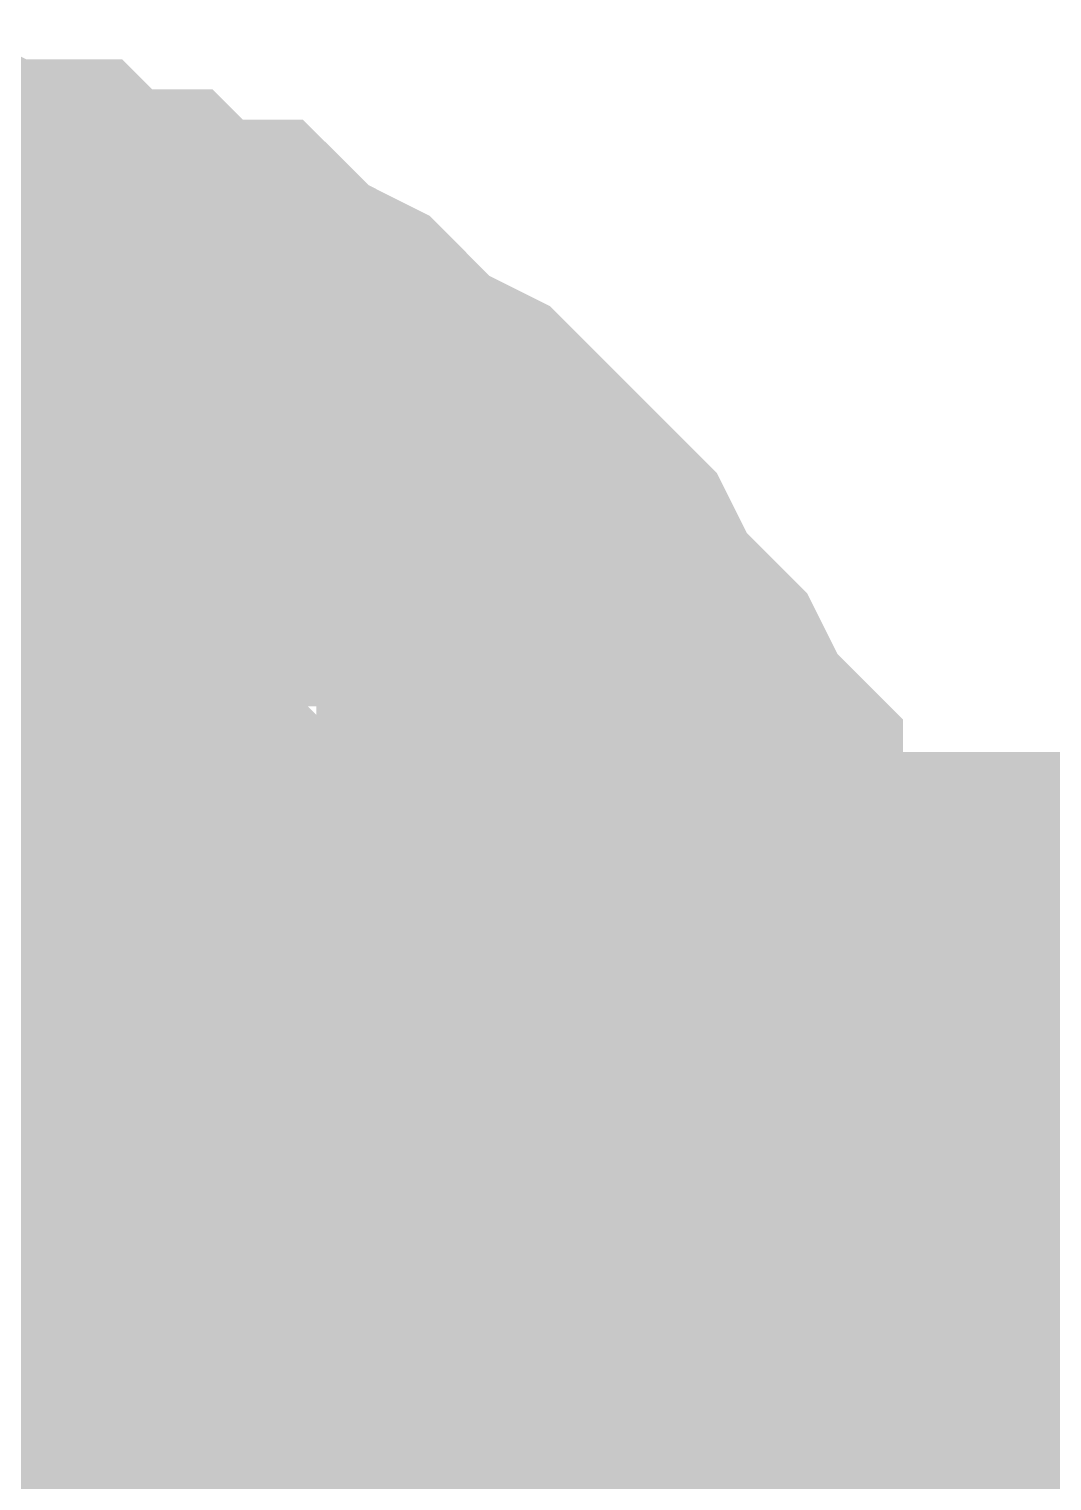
# Model space of a CAD drawing. Header units: inches. Extents: x 0 to 841, y 0 to 594.
# Drawn here: x 292.708 to 293.47, y 117.315 to 118.397 of the extents above; entities that cross this region are included whole.
import ezdxf

# ---------------------------------------------------------------- set-up
doc = ezdxf.new("R2010")
doc.units = ezdxf.units.IN
doc.layers.add('Sheet', color=255, linetype='Continuous')

msp = doc.modelspace()

# ---------------------------------------------------------------- linework, layer by layer
at = {"layer": 'Sheet'}
for points in [[(292.5579, 118.2475, 0.2997, 0.2997, 0), (292.6028, 118.2475, 0.2997, 0.2997, 0), (292.6252, 118.2475, 0.2997, 0.2997, 0), (292.6702, 118.225, 0.2997, 0.2997, 0), (292.7151, 118.225, 0.2997, 0.2997, 0), (292.7375, 118.2026, 0.2997, 0.2997, 0), (292.7824, 118.2026, 0.2997, 0.2997, 0), (292.8049, 118.1801, 0.2997, 0.2997, 0), (292.8498, 118.1801, 0.2997, 0.2997, 0), (292.8723, 118.1577, 0.2997, 0.2997, 0), (292.9172, 118.1352, 0.2997, 0.2997, 0), (292.9396, 118.1127, 0.2997, 0.2997, 0), (292.9621, 118.0903, 0.2997, 0.2997, 0), (293.007, 118.0678, 0.2997, 0.2997, 0), (293.0295, 118.0454, 0.2997, 0.2997, 0), (293.0519, 118.0229, 0.2997, 0.2997, 0), (293.0744, 118.0005, 0.2997, 0.2997, 0), (293.0969, 117.978, 0.2997, 0.2997, 0), (293.1193, 117.9331, 0.2997, 0.2997, 0), (293.1418, 117.9106, 0.2997, 0.2997, 0), (293.1642, 117.8882, 0.2997, 0.2997, 0), (293.1867, 117.8432, 0.2997, 0.2997, 0), (293.2091, 117.8208, 0.2997, 0.2997, 0), (293.2091, 117.7759, 0.2997, 0.2997, 0), (293.2316, 117.7534, 0.2997, 0.2997, 0), (293.2316, 117.7085, 0.2997, 0.2997, 0), (293.2541, 117.686, 0.2997, 0.2997, 0), (293.2541, 117.6411, 0.2997, 0.2997, 0), (293.2765, 117.5962, 0.2997, 0.2997, 0), (293.2765, 117.5737, 0.2997, 0.2997, 0), (293.2765, 117.5288, 0.2997, 0.2997, 0), (293.2765, 117.4839, 0.2997, 0.2997, 0)], [(292.5579, 118.2475, 0.2997, 0.2997, 0), (292.6028, 118.2475, 0.2997, 0.2997, 0), (292.6252, 118.2475, 0.2997, 0.2997, 0), (292.6702, 118.225, 0.2997, 0.2997, 0), (292.7151, 118.225, 0.2997, 0.2997, 0), (292.7375, 118.2026, 0.2997, 0.2997, 0), (292.7824, 118.2026, 0.2997, 0.2997, 0), (292.8049, 118.1801, 0.2997, 0.2997, 0), (292.8498, 118.1801, 0.2997, 0.2997, 0), (292.8723, 118.1577, 0.2997, 0.2997, 0), (292.9172, 118.1352, 0.2997, 0.2997, 0), (292.9396, 118.1127, 0.2997, 0.2997, 0), (292.9621, 118.0903, 0.2997, 0.2997, 0), (293.007, 118.0678, 0.2997, 0.2997, 0), (293.0295, 118.0454, 0.2997, 0.2997, 0), (293.0519, 118.0229, 0.2997, 0.2997, 0), (293.0744, 118.0005, 0.2997, 0.2997, 0), (293.0969, 117.978, 0.2997, 0.2997, 0), (293.1193, 117.9331, 0.2997, 0.2997, 0), (293.1418, 117.9106, 0.2997, 0.2997, 0), (293.1642, 117.8882, 0.2997, 0.2997, 0), (293.1867, 117.8432, 0.2997, 0.2997, 0), (293.2091, 117.8208, 0.2997, 0.2997, 0), (293.2091, 117.7759, 0.2997, 0.2997, 0), (293.2316, 117.7534, 0.2997, 0.2997, 0), (293.2316, 117.7085, 0.2997, 0.2997, 0), (293.2541, 117.686, 0.2997, 0.2997, 0), (293.2541, 117.6411, 0.2997, 0.2997, 0), (293.2765, 117.5962, 0.2997, 0.2997, 0), (293.2765, 117.5737, 0.2997, 0.2997, 0), (293.2765, 117.5288, 0.2997, 0.2997, 0), (293.2765, 117.4839, 0.2997, 0.2997, 0)], [(292.5579, 118.2475, 0.2997, 0.2997, 0), (292.6028, 118.2475, 0.2997, 0.2997, 0), (292.6252, 118.2475, 0.2997, 0.2997, 0), (292.6702, 118.225, 0.2997, 0.2997, 0), (292.7151, 118.225, 0.2997, 0.2997, 0), (292.7375, 118.2026, 0.2997, 0.2997, 0), (292.7824, 118.2026, 0.2997, 0.2997, 0), (292.8049, 118.1801, 0.2997, 0.2997, 0), (292.8498, 118.1801, 0.2997, 0.2997, 0), (292.8723, 118.1577, 0.2997, 0.2997, 0), (292.9172, 118.1352, 0.2997, 0.2997, 0), (292.9396, 118.1127, 0.2997, 0.2997, 0), (292.9621, 118.0903, 0.2997, 0.2997, 0), (293.007, 118.0678, 0.2997, 0.2997, 0), (293.0295, 118.0454, 0.2997, 0.2997, 0), (293.0519, 118.0229, 0.2997, 0.2997, 0), (293.0744, 118.0005, 0.2997, 0.2997, 0), (293.0969, 117.978, 0.2997, 0.2997, 0), (293.1193, 117.9331, 0.2997, 0.2997, 0), (293.1418, 117.9106, 0.2997, 0.2997, 0), (293.1642, 117.8882, 0.2997, 0.2997, 0), (293.1867, 117.8432, 0.2997, 0.2997, 0), (293.2091, 117.8208, 0.2997, 0.2997, 0), (293.2091, 117.7759, 0.2997, 0.2997, 0), (293.2316, 117.7534, 0.2997, 0.2997, 0), (293.2316, 117.7085, 0.2997, 0.2997, 0), (293.2541, 117.686, 0.2997, 0.2997, 0), (293.2541, 117.6411, 0.2997, 0.2997, 0), (293.2765, 117.5962, 0.2997, 0.2997, 0), (293.2765, 117.5737, 0.2997, 0.2997, 0), (293.2765, 117.5288, 0.2997, 0.2997, 0), (293.2765, 117.4839, 0.2997, 0.2997, 0)], [(292.5579, 118.2475, 0.2997, 0.2997, 0), (292.6028, 118.2475, 0.2997, 0.2997, 0), (292.6252, 118.2475, 0.2997, 0.2997, 0), (292.6702, 118.225, 0.2997, 0.2997, 0), (292.7151, 118.225, 0.2997, 0.2997, 0), (292.7375, 118.2026, 0.2997, 0.2997, 0), (292.7824, 118.2026, 0.2997, 0.2997, 0), (292.8049, 118.1801, 0.2997, 0.2997, 0), (292.8498, 118.1801, 0.2997, 0.2997, 0), (292.8723, 118.1577, 0.2997, 0.2997, 0), (292.9172, 118.1352, 0.2997, 0.2997, 0), (292.9396, 118.1127, 0.2997, 0.2997, 0), (292.9621, 118.0903, 0.2997, 0.2997, 0), (293.007, 118.0678, 0.2997, 0.2997, 0), (293.0295, 118.0454, 0.2997, 0.2997, 0), (293.0519, 118.0229, 0.2997, 0.2997, 0), (293.0744, 118.0005, 0.2997, 0.2997, 0), (293.0969, 117.978, 0.2997, 0.2997, 0), (293.1193, 117.9331, 0.2997, 0.2997, 0), (293.1418, 117.9106, 0.2997, 0.2997, 0), (293.1642, 117.8882, 0.2997, 0.2997, 0), (293.1867, 117.8432, 0.2997, 0.2997, 0), (293.2091, 117.8208, 0.2997, 0.2997, 0), (293.2091, 117.7759, 0.2997, 0.2997, 0), (293.2316, 117.7534, 0.2997, 0.2997, 0), (293.2316, 117.7085, 0.2997, 0.2997, 0), (293.2541, 117.686, 0.2997, 0.2997, 0), (293.2541, 117.6411, 0.2997, 0.2997, 0), (293.2765, 117.5962, 0.2997, 0.2997, 0), (293.2765, 117.5737, 0.2997, 0.2997, 0), (293.2765, 117.5288, 0.2997, 0.2997, 0), (293.2765, 117.4839, 0.2997, 0.2997, 0)], [(292.6252, 118.2475, 0.0991, 0.0991, 0), (292.6702, 118.225, 0.0991, 0.0991, 0), (292.7151, 118.225, 0.0991, 0.0991, 0), (292.7375, 118.2026, 0.0991, 0.0991, 0), (292.7824, 118.2026, 0.0991, 0.0991, 0), (292.8049, 118.1801, 0.0991, 0.0991, 0), (292.8498, 118.1801, 0.0991, 0.0991, 0), (292.8723, 118.1577, 0.0991, 0.0991, 0), (292.9172, 118.1352, 0.0991, 0.0991, 0), (292.9396, 118.1127, 0.0991, 0.0991, 0), (292.9621, 118.0903, 0.0991, 0.0991, 0), (293.007, 118.0678, 0.0991, 0.0991, 0), (293.0295, 118.0454, 0.0991, 0.0991, 0), (293.0519, 118.0229, 0.0991, 0.0991, 0), (293.0744, 118.0005, 0.0991, 0.0991, 0), (293.0969, 117.978, 0.0991, 0.0991, 0), (293.1193, 117.9331, 0.0991, 0.0991, 0), (293.1418, 117.9106, 0.0991, 0.0991, 0), (293.1642, 117.8882, 0.0991, 0.0991, 0), (293.1867, 117.8432, 0.0991, 0.0991, 0), (293.2091, 117.8208, 0.0991, 0.0991, 0), (293.2091, 117.7759, 0.0991, 0.0991, 0), (293.2316, 117.7534, 0.0991, 0.0991, 0), (293.2316, 117.7085, 0.0991, 0.0991, 0), (293.2541, 117.686, 0.0991, 0.0991, 0), (293.2541, 117.6411, 0.0991, 0.0991, 0), (293.2765, 117.5962, 0.0991, 0.0991, 0), (293.2765, 117.5737, 0.0991, 0.0991, 0), (293.2765, 117.5288, 0.0991, 0.0991, 0), (293.2765, 117.4839, 0.0991, 0.0991, 0)], [(292.6252, 118.2475, 0.0991, 0.0991, 0), (292.6702, 118.225, 0.0991, 0.0991, 0), (292.7151, 118.225, 0.0991, 0.0991, 0), (292.7375, 118.2026, 0.0991, 0.0991, 0), (292.7824, 118.2026, 0.0991, 0.0991, 0), (292.8049, 118.1801, 0.0991, 0.0991, 0), (292.8498, 118.1801, 0.0991, 0.0991, 0), (292.8723, 118.1577, 0.0991, 0.0991, 0), (292.9172, 118.1352, 0.0991, 0.0991, 0), (292.9396, 118.1127, 0.0991, 0.0991, 0), (292.9621, 118.0903, 0.0991, 0.0991, 0), (293.007, 118.0678, 0.0991, 0.0991, 0), (293.0295, 118.0454, 0.0991, 0.0991, 0), (293.0519, 118.0229, 0.0991, 0.0991, 0), (293.0744, 118.0005, 0.0991, 0.0991, 0), (293.0969, 117.978, 0.0991, 0.0991, 0), (293.1193, 117.9331, 0.0991, 0.0991, 0), (293.1418, 117.9106, 0.0991, 0.0991, 0), (293.1642, 117.8882, 0.0991, 0.0991, 0), (293.1867, 117.8432, 0.0991, 0.0991, 0), (293.2091, 117.8208, 0.0991, 0.0991, 0), (293.2091, 117.7759, 0.0991, 0.0991, 0), (293.2316, 117.7534, 0.0991, 0.0991, 0), (293.2316, 117.7085, 0.0991, 0.0991, 0), (293.2541, 117.686, 0.0991, 0.0991, 0), (293.2541, 117.6411, 0.0991, 0.0991, 0), (293.2765, 117.5962, 0.0991, 0.0991, 0), (293.2765, 117.5737, 0.0991, 0.0991, 0), (293.2765, 117.5288, 0.0991, 0.0991, 0), (293.2765, 117.4839, 0.0991, 0.0991, 0)], [(292.6252, 118.2475, 0.0991, 0.0991, 0), (292.6702, 118.225, 0.0991, 0.0991, 0), (292.7151, 118.225, 0.0991, 0.0991, 0), (292.7375, 118.2026, 0.0991, 0.0991, 0), (292.7824, 118.2026, 0.0991, 0.0991, 0), (292.8049, 118.1801, 0.0991, 0.0991, 0), (292.8498, 118.1801, 0.0991, 0.0991, 0), (292.8723, 118.1577, 0.0991, 0.0991, 0), (292.9172, 118.1352, 0.0991, 0.0991, 0), (292.9396, 118.1127, 0.0991, 0.0991, 0), (292.9621, 118.0903, 0.0991, 0.0991, 0), (293.007, 118.0678, 0.0991, 0.0991, 0), (293.0295, 118.0454, 0.0991, 0.0991, 0), (293.0519, 118.0229, 0.0991, 0.0991, 0), (293.0744, 118.0005, 0.0991, 0.0991, 0), (293.0969, 117.978, 0.0991, 0.0991, 0), (293.1193, 117.9331, 0.0991, 0.0991, 0), (293.1418, 117.9106, 0.0991, 0.0991, 0), (293.1642, 117.8882, 0.0991, 0.0991, 0), (293.1867, 117.8432, 0.0991, 0.0991, 0), (293.2091, 117.8208, 0.0991, 0.0991, 0), (293.2091, 117.7759, 0.0991, 0.0991, 0), (293.2316, 117.7534, 0.0991, 0.0991, 0), (293.2316, 117.7085, 0.0991, 0.0991, 0), (293.2541, 117.686, 0.0991, 0.0991, 0), (293.2541, 117.6411, 0.0991, 0.0991, 0), (293.2765, 117.5962, 0.0991, 0.0991, 0), (293.2765, 117.5737, 0.0991, 0.0991, 0), (293.2765, 117.5288, 0.0991, 0.0991, 0), (293.2765, 117.4839, 0.0991, 0.0991, 0)], [(292.6252, 118.2475, 0.0991, 0.0991, 0), (292.6702, 118.225, 0.0991, 0.0991, 0), (292.7151, 118.225, 0.0991, 0.0991, 0), (292.7375, 118.2026, 0.0991, 0.0991, 0), (292.7824, 118.2026, 0.0991, 0.0991, 0), (292.8049, 118.1801, 0.0991, 0.0991, 0), (292.8498, 118.1801, 0.0991, 0.0991, 0), (292.8723, 118.1577, 0.0991, 0.0991, 0), (292.9172, 118.1352, 0.0991, 0.0991, 0), (292.9396, 118.1127, 0.0991, 0.0991, 0), (292.9621, 118.0903, 0.0991, 0.0991, 0), (293.007, 118.0678, 0.0991, 0.0991, 0), (293.0295, 118.0454, 0.0991, 0.0991, 0), (293.0519, 118.0229, 0.0991, 0.0991, 0), (293.0744, 118.0005, 0.0991, 0.0991, 0), (293.0969, 117.978, 0.0991, 0.0991, 0), (293.1193, 117.9331, 0.0991, 0.0991, 0), (293.1418, 117.9106, 0.0991, 0.0991, 0), (293.1642, 117.8882, 0.0991, 0.0991, 0), (293.1867, 117.8432, 0.0991, 0.0991, 0), (293.2091, 117.8208, 0.0991, 0.0991, 0), (293.2091, 117.7759, 0.0991, 0.0991, 0), (293.2316, 117.7534, 0.0991, 0.0991, 0), (293.2316, 117.7085, 0.0991, 0.0991, 0), (293.2541, 117.686, 0.0991, 0.0991, 0), (293.2541, 117.6411, 0.0991, 0.0991, 0), (293.2765, 117.5962, 0.0991, 0.0991, 0), (293.2765, 117.5737, 0.0991, 0.0991, 0), (293.2765, 117.5288, 0.0991, 0.0991, 0), (293.2765, 117.4839, 0.0991, 0.0991, 0)], [(292.5579, 118.0005, 0.2997, 0.2997, 0), (292.6028, 118.0005, 0.2997, 0.2997, 0), (292.6252, 118.0005, 0.2997, 0.2997, 0), (292.6477, 117.978, 0.2997, 0.2997, 0), (292.6702, 117.978, 0.2997, 0.2997, 0), (292.6926, 117.978, 0.2997, 0.2997, 0), (292.7151, 117.9555, 0.2997, 0.2997, 0), (292.7375, 117.9555, 0.2997, 0.2997, 0), (292.76, 117.9331, 0.2997, 0.2997, 0), (292.7824, 117.9331, 0.2997, 0.2997, 0), (292.8049, 117.9106, 0.2997, 0.2997, 0), (292.8274, 117.9106, 0.2997, 0.2997, 0), (292.8498, 117.8882, 0.2997, 0.2997, 0), (292.8723, 117.8657, 0.2997, 0.2997, 0), (292.8723, 117.8432, 0.2997, 0.2997, 0), (292.8947, 117.8432, 0.2997, 0.2997, 0), (292.9172, 117.8208, 0.2997, 0.2997, 0), (292.9396, 117.7983, 0.2997, 0.2997, 0), (292.9396, 117.7759, 0.2997, 0.2997, 0), (292.9621, 117.7534, 0.2997, 0.2997, 0), (292.9621, 117.7309, 0.2997, 0.2997, 0), (292.9846, 117.7085, 0.2997, 0.2997, 0), (292.9846, 117.686, 0.2997, 0.2997, 0), (293.007, 117.6636, 0.2997, 0.2997, 0), (293.007, 117.6411, 0.2997, 0.2997, 0), (293.007, 117.6186, 0.2997, 0.2997, 0), (293.0295, 117.5962, 0.2997, 0.2997, 0), (293.0295, 117.5737, 0.2997, 0.2997, 0), (293.0295, 117.5288, 0.2997, 0.2997, 0), (293.0295, 117.5064, 0.2997, 0.2997, 0), (293.0295, 117.4839, 0.2997, 0.2997, 0)], [(292.5579, 118.0005, 0.2997, 0.2997, 0), (292.6028, 118.0005, 0.2997, 0.2997, 0), (292.6252, 118.0005, 0.2997, 0.2997, 0), (292.6477, 117.978, 0.2997, 0.2997, 0), (292.6702, 117.978, 0.2997, 0.2997, 0), (292.6926, 117.978, 0.2997, 0.2997, 0), (292.7151, 117.9555, 0.2997, 0.2997, 0), (292.7375, 117.9555, 0.2997, 0.2997, 0), (292.76, 117.9331, 0.2997, 0.2997, 0), (292.7824, 117.9331, 0.2997, 0.2997, 0), (292.8049, 117.9106, 0.2997, 0.2997, 0), (292.8274, 117.9106, 0.2997, 0.2997, 0), (292.8498, 117.8882, 0.2997, 0.2997, 0), (292.8723, 117.8657, 0.2997, 0.2997, 0), (292.8723, 117.8432, 0.2997, 0.2997, 0), (292.8947, 117.8432, 0.2997, 0.2997, 0), (292.9172, 117.8208, 0.2997, 0.2997, 0), (292.9396, 117.7983, 0.2997, 0.2997, 0), (292.9396, 117.7759, 0.2997, 0.2997, 0), (292.9621, 117.7534, 0.2997, 0.2997, 0), (292.9621, 117.7309, 0.2997, 0.2997, 0), (292.9846, 117.7085, 0.2997, 0.2997, 0), (292.9846, 117.686, 0.2997, 0.2997, 0), (293.007, 117.6636, 0.2997, 0.2997, 0), (293.007, 117.6411, 0.2997, 0.2997, 0), (293.007, 117.6186, 0.2997, 0.2997, 0), (293.0295, 117.5962, 0.2997, 0.2997, 0), (293.0295, 117.5737, 0.2997, 0.2997, 0), (293.0295, 117.5288, 0.2997, 0.2997, 0), (293.0295, 117.5064, 0.2997, 0.2997, 0), (293.0295, 117.4839, 0.2997, 0.2997, 0)], [(292.5579, 118.0005, 0.2997, 0.2997, 0), (292.6028, 118.0005, 0.2997, 0.2997, 0), (292.6252, 118.0005, 0.2997, 0.2997, 0), (292.6477, 117.978, 0.2997, 0.2997, 0), (292.6702, 117.978, 0.2997, 0.2997, 0), (292.6926, 117.978, 0.2997, 0.2997, 0), (292.7151, 117.9555, 0.2997, 0.2997, 0), (292.7375, 117.9555, 0.2997, 0.2997, 0), (292.76, 117.9331, 0.2997, 0.2997, 0), (292.7824, 117.9331, 0.2997, 0.2997, 0), (292.8049, 117.9106, 0.2997, 0.2997, 0), (292.8274, 117.9106, 0.2997, 0.2997, 0), (292.8498, 117.8882, 0.2997, 0.2997, 0), (292.8723, 117.8657, 0.2997, 0.2997, 0), (292.8723, 117.8432, 0.2997, 0.2997, 0), (292.8947, 117.8432, 0.2997, 0.2997, 0), (292.9172, 117.8208, 0.2997, 0.2997, 0), (292.9396, 117.7983, 0.2997, 0.2997, 0), (292.9396, 117.7759, 0.2997, 0.2997, 0), (292.9621, 117.7534, 0.2997, 0.2997, 0), (292.9621, 117.7309, 0.2997, 0.2997, 0), (292.9846, 117.7085, 0.2997, 0.2997, 0), (292.9846, 117.686, 0.2997, 0.2997, 0), (293.007, 117.6636, 0.2997, 0.2997, 0), (293.007, 117.6411, 0.2997, 0.2997, 0), (293.007, 117.6186, 0.2997, 0.2997, 0), (293.0295, 117.5962, 0.2997, 0.2997, 0), (293.0295, 117.5737, 0.2997, 0.2997, 0), (293.0295, 117.5288, 0.2997, 0.2997, 0), (293.0295, 117.5064, 0.2997, 0.2997, 0), (293.0295, 117.4839, 0.2997, 0.2997, 0)], [(292.6477, 117.978, 0.0991, 0.0991, 0), (292.6702, 117.978, 0.0991, 0.0991, 0), (292.6926, 117.978, 0.0991, 0.0991, 0), (292.7151, 117.9555, 0.0991, 0.0991, 0), (292.7375, 117.9555, 0.0991, 0.0991, 0), (292.76, 117.9331, 0.0991, 0.0991, 0), (292.7824, 117.9331, 0.0991, 0.0991, 0), (292.8049, 117.9106, 0.0991, 0.0991, 0), (292.8274, 117.9106, 0.0991, 0.0991, 0), (292.8498, 117.8882, 0.0991, 0.0991, 0), (292.8723, 117.8657, 0.0991, 0.0991, 0), (292.8723, 117.8432, 0.0991, 0.0991, 0), (292.8947, 117.8432, 0.0991, 0.0991, 0), (292.9172, 117.8208, 0.0991, 0.0991, 0), (292.9396, 117.7983, 0.0991, 0.0991, 0), (292.9396, 117.7759, 0.0991, 0.0991, 0), (292.9621, 117.7534, 0.0991, 0.0991, 0), (292.9621, 117.7309, 0.0991, 0.0991, 0), (292.9846, 117.7085, 0.0991, 0.0991, 0), (292.9846, 117.686, 0.0991, 0.0991, 0), (293.007, 117.6636, 0.0991, 0.0991, 0), (293.007, 117.6411, 0.0991, 0.0991, 0), (293.007, 117.6186, 0.0991, 0.0991, 0), (293.0295, 117.5962, 0.0991, 0.0991, 0), (293.0295, 117.5737, 0.0991, 0.0991, 0), (293.0295, 117.5288, 0.0991, 0.0991, 0), (293.0295, 117.5064, 0.0991, 0.0991, 0), (293.0295, 117.4839, 0.0991, 0.0991, 0)], [(292.6477, 117.978, 0.0991, 0.0991, 0), (292.6702, 117.978, 0.0991, 0.0991, 0), (292.6926, 117.978, 0.0991, 0.0991, 0), (292.7151, 117.9555, 0.0991, 0.0991, 0), (292.7375, 117.9555, 0.0991, 0.0991, 0), (292.76, 117.9331, 0.0991, 0.0991, 0), (292.7824, 117.9331, 0.0991, 0.0991, 0), (292.8049, 117.9106, 0.0991, 0.0991, 0), (292.8274, 117.9106, 0.0991, 0.0991, 0), (292.8498, 117.8882, 0.0991, 0.0991, 0), (292.8723, 117.8657, 0.0991, 0.0991, 0), (292.8723, 117.8432, 0.0991, 0.0991, 0), (292.8947, 117.8432, 0.0991, 0.0991, 0), (292.9172, 117.8208, 0.0991, 0.0991, 0), (292.9396, 117.7983, 0.0991, 0.0991, 0), (292.9396, 117.7759, 0.0991, 0.0991, 0), (292.9621, 117.7534, 0.0991, 0.0991, 0), (292.9621, 117.7309, 0.0991, 0.0991, 0), (292.9846, 117.7085, 0.0991, 0.0991, 0), (292.9846, 117.686, 0.0991, 0.0991, 0), (293.007, 117.6636, 0.0991, 0.0991, 0), (293.007, 117.6411, 0.0991, 0.0991, 0), (293.007, 117.6186, 0.0991, 0.0991, 0), (293.0295, 117.5962, 0.0991, 0.0991, 0), (293.0295, 117.5737, 0.0991, 0.0991, 0), (293.0295, 117.5288, 0.0991, 0.0991, 0), (293.0295, 117.5064, 0.0991, 0.0991, 0), (293.0295, 117.4839, 0.0991, 0.0991, 0)], [(292.6477, 117.978, 0.0991, 0.0991, 0), (292.6702, 117.978, 0.0991, 0.0991, 0), (292.6926, 117.978, 0.0991, 0.0991, 0), (292.7151, 117.9555, 0.0991, 0.0991, 0), (292.7375, 117.9555, 0.0991, 0.0991, 0), (292.76, 117.9331, 0.0991, 0.0991, 0), (292.7824, 117.9331, 0.0991, 0.0991, 0), (292.8049, 117.9106, 0.0991, 0.0991, 0), (292.8274, 117.9106, 0.0991, 0.0991, 0), (292.8498, 117.8882, 0.0991, 0.0991, 0), (292.8723, 117.8657, 0.0991, 0.0991, 0), (292.8723, 117.8432, 0.0991, 0.0991, 0), (292.8947, 117.8432, 0.0991, 0.0991, 0), (292.9172, 117.8208, 0.0991, 0.0991, 0), (292.9396, 117.7983, 0.0991, 0.0991, 0), (292.9396, 117.7759, 0.0991, 0.0991, 0), (292.9621, 117.7534, 0.0991, 0.0991, 0), (292.9621, 117.7309, 0.0991, 0.0991, 0), (292.9846, 117.7085, 0.0991, 0.0991, 0), (292.9846, 117.686, 0.0991, 0.0991, 0), (293.007, 117.6636, 0.0991, 0.0991, 0), (293.007, 117.6411, 0.0991, 0.0991, 0), (293.007, 117.6186, 0.0991, 0.0991, 0), (293.0295, 117.5962, 0.0991, 0.0991, 0), (293.0295, 117.5737, 0.0991, 0.0991, 0), (293.0295, 117.5288, 0.0991, 0.0991, 0), (293.0295, 117.5064, 0.0991, 0.0991, 0), (293.0295, 117.4839, 0.0991, 0.0991, 0)], [(287.5273, 117.4839, 0.7493, 0.7493, 0), (292.513, 117.4839, 0.7493, 0.7493, 0)], [(292.513, 117.4839, 0.7493, 0.7493, 0), (292.513, 114.9909, 0.7493, 0.7493, 0)], [(307.5148, 117.4839, 0.7493, 0.7493, 0), (292.513, 117.4839, 0.7493, 0.7493, 0)], [(293.0295, 117.4839, 0.2997, 0.2997, 0), (293.0295, 117.4614, 0.2997, 0.2997, 0), (293.0295, 117.439, 0.2997, 0.2997, 0), (293.0295, 117.4165, 0.2997, 0.2997, 0), (293.0295, 117.3941, 0.2997, 0.2997, 0), (293.007, 117.3716, 0.2997, 0.2997, 0), (293.007, 117.3491, 0.2997, 0.2997, 0), (293.007, 117.3042, 0.2997, 0.2997, 0), (292.9846, 117.2818, 0.2997, 0.2997, 0), (292.9846, 117.2818, 0.2997, 0.2997, 0), (292.9621, 117.2593, 0.2997, 0.2997, 0), (292.9621, 117.2368, 0.2997, 0.2997, 0), (292.9396, 117.2144, 0.2997, 0.2997, 0), (292.9396, 117.1919, 0.2997, 0.2997, 0), (292.9172, 117.1695, 0.2997, 0.2997, 0), (292.8947, 117.147, 0.2997, 0.2997, 0)], [(293.0295, 117.4839, 0.2997, 0.2997, 0), (293.0295, 117.4614, 0.2997, 0.2997, 0), (293.0295, 117.439, 0.2997, 0.2997, 0), (293.0295, 117.4165, 0.2997, 0.2997, 0), (293.0295, 117.3941, 0.2997, 0.2997, 0), (293.007, 117.3716, 0.2997, 0.2997, 0), (293.007, 117.3491, 0.2997, 0.2997, 0), (293.007, 117.3042, 0.2997, 0.2997, 0), (292.9846, 117.2818, 0.2997, 0.2997, 0), (292.9846, 117.2818, 0.2997, 0.2997, 0), (292.9621, 117.2593, 0.2997, 0.2997, 0), (292.9621, 117.2368, 0.2997, 0.2997, 0), (292.9396, 117.2144, 0.2997, 0.2997, 0), (292.9396, 117.1919, 0.2997, 0.2997, 0), (292.9172, 117.1695, 0.2997, 0.2997, 0), (292.8947, 117.147, 0.2997, 0.2997, 0)], [(293.0295, 117.4839, 0.2997, 0.2997, 0), (293.0295, 117.4614, 0.2997, 0.2997, 0), (293.0295, 117.439, 0.2997, 0.2997, 0), (293.0295, 117.4165, 0.2997, 0.2997, 0), (293.0295, 117.3941, 0.2997, 0.2997, 0), (293.007, 117.3716, 0.2997, 0.2997, 0), (293.007, 117.3491, 0.2997, 0.2997, 0), (293.007, 117.3042, 0.2997, 0.2997, 0), (292.9846, 117.2818, 0.2997, 0.2997, 0), (292.9846, 117.2818, 0.2997, 0.2997, 0), (292.9621, 117.2593, 0.2997, 0.2997, 0), (292.9621, 117.2368, 0.2997, 0.2997, 0), (292.9396, 117.2144, 0.2997, 0.2997, 0), (292.9396, 117.1919, 0.2997, 0.2997, 0), (292.9172, 117.1695, 0.2997, 0.2997, 0), (292.8947, 117.147, 0.2997, 0.2997, 0)], [(293.0295, 117.4839, 0.2997, 0.2997, 0), (293.0295, 117.4839, 0.2997, 0.2997, 0), (293.0295, 117.4839, 0.2997, 0.2997, 0), (293.0295, 117.4839, 0.2997, 0.2997, 0), (293.0295, 117.4839, 0.2997, 0.2997, 0), (293.0295, 117.4839, 0.2997, 0.2997, 0), (293.0295, 117.4839, 0.2997, 0.2997, 0), (293.0295, 117.4839, 0.2997, 0.2997, 0), (293.0295, 117.4839, 0.2997, 0.2997, 0), (293.0295, 117.4839, 0.2997, 0.2997, 0), (293.0295, 117.4839, 0.2997, 0.2997, 0), (293.0295, 117.4839, 0.2997, 0.2997, 0), (293.0295, 117.4839, 0.2997, 0.2997, 0), (293.0295, 117.4839, 0.2997, 0.2997, 0), (293.0295, 117.4839, 0.2997, 0.2997, 0), (293.0295, 117.4839, 0.2997, 0.2997, 0), (293.0295, 117.4839, 0.2997, 0.2997, 0), (293.0295, 117.4839, 0.2997, 0.2997, 0), (293.0295, 117.4839, 0.2997, 0.2997, 0), (293.0295, 117.4839, 0.2997, 0.2997, 0), (293.0295, 117.4839, 0.2997, 0.2997, 0), (293.0295, 117.4839, 0.2997, 0.2997, 0), (293.0295, 117.4839, 0.2997, 0.2997, 0), (293.0295, 117.4839, 0.2997, 0.2997, 0), (293.0295, 117.4839, 0.2997, 0.2997, 0), (293.0295, 117.4839, 0.2997, 0.2997, 0), (293.0295, 117.4839, 0.2997, 0.2997, 0), (293.0295, 117.4839, 0.2997, 0.2997, 0), (293.0295, 117.4839, 0.2997, 0.2997, 0), (293.0295, 117.4839, 0.2997, 0.2997, 0), (293.0295, 117.4839, 0.2997, 0.2997, 0), (293.0295, 117.4839, 0.2997, 0.2997, 0), (293.0295, 117.4839, 0.2997, 0.2997, 0)], [(293.0295, 117.4839, 0.2997, 0.2997, 0), (293.0295, 117.4839, 0.2997, 0.2997, 0)], [(293.0295, 117.4839, 0.2997, 0.2997, 0), (293.0295, 117.4839, 0.2997, 0.2997, 0), (293.0295, 117.4839, 0.2997, 0.2997, 0), (293.0295, 117.4839, 0.2997, 0.2997, 0), (293.0295, 117.4839, 0.2997, 0.2997, 0), (293.0295, 117.4839, 0.2997, 0.2997, 0), (293.0295, 117.4839, 0.2997, 0.2997, 0), (293.0295, 117.4839, 0.2997, 0.2997, 0), (293.0295, 117.4839, 0.2997, 0.2997, 0), (293.0295, 117.4839, 0.2997, 0.2997, 0), (293.0295, 117.4839, 0.2997, 0.2997, 0), (293.0295, 117.4839, 0.2997, 0.2997, 0), (293.0295, 117.4839, 0.2997, 0.2997, 0), (293.0295, 117.4839, 0.2997, 0.2997, 0), (293.0295, 117.4839, 0.2997, 0.2997, 0), (293.0295, 117.4839, 0.2997, 0.2997, 0), (293.0295, 117.4839, 0.2997, 0.2997, 0), (293.0295, 117.4839, 0.2997, 0.2997, 0), (293.0295, 117.4839, 0.2997, 0.2997, 0), (293.0295, 117.4839, 0.2997, 0.2997, 0), (293.0295, 117.4839, 0.2997, 0.2997, 0), (293.0295, 117.4839, 0.2997, 0.2997, 0), (293.0295, 117.4839, 0.2997, 0.2997, 0), (293.0295, 117.4839, 0.2997, 0.2997, 0), (293.0295, 117.4839, 0.2997, 0.2997, 0), (293.0295, 117.4839, 0.2997, 0.2997, 0), (293.0295, 117.4839, 0.2997, 0.2997, 0), (293.0295, 117.4839, 0.2997, 0.2997, 0), (293.0295, 117.4839, 0.2997, 0.2997, 0), (293.0295, 117.4839, 0.2997, 0.2997, 0), (293.0295, 117.4839, 0.2997, 0.2997, 0), (293.0295, 117.4839, 0.2997, 0.2997, 0), (293.0295, 117.4839, 0.2997, 0.2997, 0)], [(293.0295, 117.4839, 0.2997, 0.2997, 0), (293.0295, 117.4839, 0.2997, 0.2997, 0)], [(293.0295, 117.4839, 0.2997, 0.2997, 0), (293.0295, 117.4839, 0.2997, 0.2997, 0), (293.0295, 117.4839, 0.2997, 0.2997, 0), (293.0295, 117.4839, 0.2997, 0.2997, 0), (293.0295, 117.4839, 0.2997, 0.2997, 0), (293.0295, 117.4839, 0.2997, 0.2997, 0), (293.0295, 117.4839, 0.2997, 0.2997, 0), (293.0295, 117.4839, 0.2997, 0.2997, 0), (293.0295, 117.4839, 0.2997, 0.2997, 0), (293.0295, 117.4839, 0.2997, 0.2997, 0), (293.0295, 117.4839, 0.2997, 0.2997, 0), (293.0295, 117.4839, 0.2997, 0.2997, 0), (293.0295, 117.4839, 0.2997, 0.2997, 0), (293.0295, 117.4839, 0.2997, 0.2997, 0), (293.0295, 117.4839, 0.2997, 0.2997, 0), (293.0295, 117.4839, 0.2997, 0.2997, 0), (293.0295, 117.4839, 0.2997, 0.2997, 0), (293.0295, 117.4839, 0.2997, 0.2997, 0), (293.0295, 117.4839, 0.2997, 0.2997, 0), (293.0295, 117.4839, 0.2997, 0.2997, 0), (293.0295, 117.4839, 0.2997, 0.2997, 0), (293.0295, 117.4839, 0.2997, 0.2997, 0), (293.0295, 117.4839, 0.2997, 0.2997, 0), (293.0295, 117.4839, 0.2997, 0.2997, 0), (293.0295, 117.4839, 0.2997, 0.2997, 0), (293.0295, 117.4839, 0.2997, 0.2997, 0), (293.0295, 117.4839, 0.2997, 0.2997, 0), (293.0295, 117.4839, 0.2997, 0.2997, 0), (293.0295, 117.4839, 0.2997, 0.2997, 0), (293.0295, 117.4839, 0.2997, 0.2997, 0), (293.0295, 117.4839, 0.2997, 0.2997, 0), (293.0295, 117.4839, 0.2997, 0.2997, 0), (293.0295, 117.4839, 0.2997, 0.2997, 0)], [(293.0295, 117.4839, 0.2997, 0.2997, 0), (293.0295, 117.4839, 0.2997, 0.2997, 0)], [(293.2765, 117.4839, 0.2997, 0.2997, 0), (293.2765, 117.439, 0.2997, 0.2997, 0), (293.2765, 117.4165, 0.2997, 0.2997, 0), (293.2765, 117.3716, 0.2997, 0.2997, 0), (293.2541, 117.3267, 0.2997, 0.2997, 0), (293.2541, 117.3042, 0.2997, 0.2997, 0), (293.2316, 117.2593, 0.2997, 0.2997, 0), (293.2316, 117.2368, 0.2997, 0.2997, 0), (293.2091, 117.1919, 0.2997, 0.2997, 0), (293.2091, 117.1695, 0.2997, 0.2997, 0), (293.1867, 117.1245, 0.2997, 0.2997, 0)], [(293.2765, 117.4839, 0.2997, 0.2997, 0), (293.2765, 117.439, 0.2997, 0.2997, 0), (293.2765, 117.4165, 0.2997, 0.2997, 0), (293.2765, 117.3716, 0.2997, 0.2997, 0), (293.2541, 117.3267, 0.2997, 0.2997, 0), (293.2541, 117.3042, 0.2997, 0.2997, 0), (293.2316, 117.2593, 0.2997, 0.2997, 0), (293.2316, 117.2368, 0.2997, 0.2997, 0), (293.2091, 117.1919, 0.2997, 0.2997, 0), (293.2091, 117.1695, 0.2997, 0.2997, 0), (293.1867, 117.1245, 0.2997, 0.2997, 0)], [(293.2765, 117.4839, 0.2997, 0.2997, 0), (293.2765, 117.439, 0.2997, 0.2997, 0), (293.2765, 117.4165, 0.2997, 0.2997, 0), (293.2765, 117.3716, 0.2997, 0.2997, 0), (293.2541, 117.3267, 0.2997, 0.2997, 0), (293.2541, 117.3042, 0.2997, 0.2997, 0), (293.2316, 117.2593, 0.2997, 0.2997, 0), (293.2316, 117.2368, 0.2997, 0.2997, 0), (293.2091, 117.1919, 0.2997, 0.2997, 0), (293.2091, 117.1695, 0.2997, 0.2997, 0), (293.1867, 117.1245, 0.2997, 0.2997, 0)], [(293.2765, 117.4839, 0.2997, 0.2997, 0), (293.2765, 117.439, 0.2997, 0.2997, 0), (293.2765, 117.4165, 0.2997, 0.2997, 0), (293.2765, 117.3716, 0.2997, 0.2997, 0), (293.2541, 117.3267, 0.2997, 0.2997, 0), (293.2541, 117.3042, 0.2997, 0.2997, 0), (293.2316, 117.2593, 0.2997, 0.2997, 0), (293.2316, 117.2368, 0.2997, 0.2997, 0), (293.2091, 117.1919, 0.2997, 0.2997, 0), (293.2091, 117.1695, 0.2997, 0.2997, 0), (293.1867, 117.1245, 0.2997, 0.2997, 0)], [(293.2765, 117.4839, 0.2997, 0.2997, 0), (293.2765, 117.4839, 0.2997, 0.2997, 0), (293.2765, 117.4839, 0.2997, 0.2997, 0), (293.2765, 117.4839, 0.2997, 0.2997, 0), (293.2765, 117.4839, 0.2997, 0.2997, 0), (293.2765, 117.4839, 0.2997, 0.2997, 0), (293.2765, 117.4839, 0.2997, 0.2997, 0), (293.2765, 117.4839, 0.2997, 0.2997, 0), (293.2765, 117.4839, 0.2997, 0.2997, 0), (293.2765, 117.4839, 0.2997, 0.2997, 0), (293.2765, 117.4839, 0.2997, 0.2997, 0), (293.2765, 117.4839, 0.2997, 0.2997, 0), (293.2765, 117.4839, 0.2997, 0.2997, 0), (293.2765, 117.4839, 0.2997, 0.2997, 0), (293.2765, 117.4839, 0.2997, 0.2997, 0), (293.2765, 117.4839, 0.2997, 0.2997, 0), (293.2765, 117.4839, 0.2997, 0.2997, 0), (293.2765, 117.4839, 0.2997, 0.2997, 0), (293.2765, 117.4839, 0.2997, 0.2997, 0), (293.2765, 117.4839, 0.2997, 0.2997, 0), (293.2765, 117.4839, 0.2997, 0.2997, 0), (293.2765, 117.4839, 0.2997, 0.2997, 0), (293.2765, 117.4839, 0.2997, 0.2997, 0), (293.2765, 117.4839, 0.2997, 0.2997, 0), (293.2765, 117.4839, 0.2997, 0.2997, 0), (293.2765, 117.4839, 0.2997, 0.2997, 0), (293.2765, 117.4839, 0.2997, 0.2997, 0), (293.2765, 117.4839, 0.2997, 0.2997, 0), (293.2765, 117.4839, 0.2997, 0.2997, 0), (293.2765, 117.4839, 0.2997, 0.2997, 0), (293.2765, 117.4839, 0.2997, 0.2997, 0), (293.2765, 117.4839, 0.2997, 0.2997, 0), (293.2765, 117.4839, 0.2997, 0.2997, 0)], [(293.2765, 117.4839, 0.2997, 0.2997, 0), (293.2765, 117.4839, 0.2997, 0.2997, 0)], [(293.2765, 117.4839, 0.2997, 0.2997, 0), (293.2765, 117.4839, 0.2997, 0.2997, 0), (293.2765, 117.4839, 0.2997, 0.2997, 0), (293.2765, 117.4839, 0.2997, 0.2997, 0), (293.2765, 117.4839, 0.2997, 0.2997, 0), (293.2765, 117.4839, 0.2997, 0.2997, 0), (293.2765, 117.4839, 0.2997, 0.2997, 0), (293.2765, 117.4839, 0.2997, 0.2997, 0), (293.2765, 117.4839, 0.2997, 0.2997, 0), (293.2765, 117.4839, 0.2997, 0.2997, 0), (293.2765, 117.4839, 0.2997, 0.2997, 0), (293.2765, 117.4839, 0.2997, 0.2997, 0), (293.2765, 117.4839, 0.2997, 0.2997, 0), (293.2765, 117.4839, 0.2997, 0.2997, 0), (293.2765, 117.4839, 0.2997, 0.2997, 0), (293.2765, 117.4839, 0.2997, 0.2997, 0), (293.2765, 117.4839, 0.2997, 0.2997, 0), (293.2765, 117.4839, 0.2997, 0.2997, 0), (293.2765, 117.4839, 0.2997, 0.2997, 0), (293.2765, 117.4839, 0.2997, 0.2997, 0), (293.2765, 117.4839, 0.2997, 0.2997, 0), (293.2765, 117.4839, 0.2997, 0.2997, 0), (293.2765, 117.4839, 0.2997, 0.2997, 0), (293.2765, 117.4839, 0.2997, 0.2997, 0), (293.2765, 117.4839, 0.2997, 0.2997, 0), (293.2765, 117.4839, 0.2997, 0.2997, 0), (293.2765, 117.4839, 0.2997, 0.2997, 0), (293.2765, 117.4839, 0.2997, 0.2997, 0), (293.2765, 117.4839, 0.2997, 0.2997, 0), (293.2765, 117.4839, 0.2997, 0.2997, 0), (293.2765, 117.4839, 0.2997, 0.2997, 0), (293.2765, 117.4839, 0.2997, 0.2997, 0), (293.2765, 117.4839, 0.2997, 0.2997, 0)], [(293.2765, 117.4839, 0.2997, 0.2997, 0), (293.2765, 117.4839, 0.2997, 0.2997, 0)], [(293.2765, 117.4839, 0.2997, 0.2997, 0), (293.2765, 117.4839, 0.2997, 0.2997, 0), (293.2765, 117.4839, 0.2997, 0.2997, 0), (293.2765, 117.4839, 0.2997, 0.2997, 0), (293.2765, 117.4839, 0.2997, 0.2997, 0), (293.2765, 117.4839, 0.2997, 0.2997, 0), (293.2765, 117.4839, 0.2997, 0.2997, 0), (293.2765, 117.4839, 0.2997, 0.2997, 0), (293.2765, 117.4839, 0.2997, 0.2997, 0), (293.2765, 117.4839, 0.2997, 0.2997, 0), (293.2765, 117.4839, 0.2997, 0.2997, 0), (293.2765, 117.4839, 0.2997, 0.2997, 0), (293.2765, 117.4839, 0.2997, 0.2997, 0), (293.2765, 117.4839, 0.2997, 0.2997, 0), (293.2765, 117.4839, 0.2997, 0.2997, 0), (293.2765, 117.4839, 0.2997, 0.2997, 0), (293.2765, 117.4839, 0.2997, 0.2997, 0), (293.2765, 117.4839, 0.2997, 0.2997, 0), (293.2765, 117.4839, 0.2997, 0.2997, 0), (293.2765, 117.4839, 0.2997, 0.2997, 0), (293.2765, 117.4839, 0.2997, 0.2997, 0), (293.2765, 117.4839, 0.2997, 0.2997, 0), (293.2765, 117.4839, 0.2997, 0.2997, 0), (293.2765, 117.4839, 0.2997, 0.2997, 0), (293.2765, 117.4839, 0.2997, 0.2997, 0), (293.2765, 117.4839, 0.2997, 0.2997, 0), (293.2765, 117.4839, 0.2997, 0.2997, 0), (293.2765, 117.4839, 0.2997, 0.2997, 0), (293.2765, 117.4839, 0.2997, 0.2997, 0), (293.2765, 117.4839, 0.2997, 0.2997, 0), (293.2765, 117.4839, 0.2997, 0.2997, 0), (293.2765, 117.4839, 0.2997, 0.2997, 0), (293.2765, 117.4839, 0.2997, 0.2997, 0)], [(293.2765, 117.4839, 0.2997, 0.2997, 0), (293.2765, 117.4839, 0.2997, 0.2997, 0)], [(293.2765, 117.4839, 0.2997, 0.2997, 0), (293.2765, 117.4839, 0.2997, 0.2997, 0), (293.2765, 117.4839, 0.2997, 0.2997, 0), (293.2765, 117.4839, 0.2997, 0.2997, 0), (293.2765, 117.4839, 0.2997, 0.2997, 0), (293.2765, 117.4839, 0.2997, 0.2997, 0), (293.2765, 117.4839, 0.2997, 0.2997, 0), (293.2765, 117.4839, 0.2997, 0.2997, 0), (293.2765, 117.4839, 0.2997, 0.2997, 0), (293.2765, 117.4839, 0.2997, 0.2997, 0), (293.2765, 117.4839, 0.2997, 0.2997, 0), (293.2765, 117.4839, 0.2997, 0.2997, 0), (293.2765, 117.4839, 0.2997, 0.2997, 0), (293.2765, 117.4839, 0.2997, 0.2997, 0), (293.2765, 117.4839, 0.2997, 0.2997, 0), (293.2765, 117.4839, 0.2997, 0.2997, 0), (293.2765, 117.4839, 0.2997, 0.2997, 0), (293.2765, 117.4839, 0.2997, 0.2997, 0), (293.2765, 117.4839, 0.2997, 0.2997, 0), (293.2765, 117.4839, 0.2997, 0.2997, 0), (293.2765, 117.4839, 0.2997, 0.2997, 0), (293.2765, 117.4839, 0.2997, 0.2997, 0), (293.2765, 117.4839, 0.2997, 0.2997, 0), (293.2765, 117.4839, 0.2997, 0.2997, 0), (293.2765, 117.4839, 0.2997, 0.2997, 0), (293.2765, 117.4839, 0.2997, 0.2997, 0), (293.2765, 117.4839, 0.2997, 0.2997, 0), (293.2765, 117.4839, 0.2997, 0.2997, 0), (293.2765, 117.4839, 0.2997, 0.2997, 0), (293.2765, 117.4839, 0.2997, 0.2997, 0), (293.2765, 117.4839, 0.2997, 0.2997, 0), (293.2765, 117.4839, 0.2997, 0.2997, 0), (293.2765, 117.4839, 0.2997, 0.2997, 0)], [(293.2765, 117.4839, 0.2997, 0.2997, 0), (293.2765, 117.4839, 0.2997, 0.2997, 0)], [(293.0295, 117.4839, 0.0991, 0.0991, 0), (293.0295, 117.4614, 0.0991, 0.0991, 0), (293.0295, 117.439, 0.0991, 0.0991, 0), (293.0295, 117.4165, 0.0991, 0.0991, 0), (293.0295, 117.3941, 0.0991, 0.0991, 0), (293.007, 117.3716, 0.0991, 0.0991, 0), (293.007, 117.3491, 0.0991, 0.0991, 0), (293.007, 117.3042, 0.0991, 0.0991, 0), (292.9846, 117.2818, 0.0991, 0.0991, 0), (292.9846, 117.2818, 0.0991, 0.0991, 0), (292.9621, 117.2593, 0.0991, 0.0991, 0)], [(293.0295, 117.4839, 0.0991, 0.0991, 0), (293.0295, 117.4614, 0.0991, 0.0991, 0), (293.0295, 117.439, 0.0991, 0.0991, 0), (293.0295, 117.4165, 0.0991, 0.0991, 0), (293.0295, 117.3941, 0.0991, 0.0991, 0), (293.007, 117.3716, 0.0991, 0.0991, 0), (293.007, 117.3491, 0.0991, 0.0991, 0), (293.007, 117.3042, 0.0991, 0.0991, 0), (292.9846, 117.2818, 0.0991, 0.0991, 0), (292.9846, 117.2818, 0.0991, 0.0991, 0), (292.9621, 117.2593, 0.0991, 0.0991, 0)], [(293.0295, 117.4839, 0.0991, 0.0991, 0), (293.0295, 117.4614, 0.0991, 0.0991, 0), (293.0295, 117.439, 0.0991, 0.0991, 0), (293.0295, 117.4165, 0.0991, 0.0991, 0), (293.0295, 117.3941, 0.0991, 0.0991, 0), (293.007, 117.3716, 0.0991, 0.0991, 0), (293.007, 117.3491, 0.0991, 0.0991, 0), (293.007, 117.3042, 0.0991, 0.0991, 0), (292.9846, 117.2818, 0.0991, 0.0991, 0), (292.9846, 117.2818, 0.0991, 0.0991, 0), (292.9621, 117.2593, 0.0991, 0.0991, 0)], [(293.0295, 117.4839, 0.0991, 0.0991, 0), (293.0295, 117.4839, 0.0991, 0.0991, 0), (293.0295, 117.4839, 0.0991, 0.0991, 0), (293.0295, 117.4839, 0.0991, 0.0991, 0), (293.0295, 117.4839, 0.0991, 0.0991, 0), (293.0295, 117.4839, 0.0991, 0.0991, 0), (293.0295, 117.4839, 0.0991, 0.0991, 0), (293.0295, 117.4839, 0.0991, 0.0991, 0), (293.0295, 117.4839, 0.0991, 0.0991, 0), (293.0295, 117.4839, 0.0991, 0.0991, 0), (293.0295, 117.4839, 0.0991, 0.0991, 0), (293.0295, 117.4839, 0.0991, 0.0991, 0), (293.0295, 117.4839, 0.0991, 0.0991, 0), (293.0295, 117.4839, 0.0991, 0.0991, 0), (293.0295, 117.4839, 0.0991, 0.0991, 0), (293.0295, 117.4839, 0.0991, 0.0991, 0), (293.0295, 117.4839, 0.0991, 0.0991, 0), (293.0295, 117.4839, 0.0991, 0.0991, 0), (293.0295, 117.4839, 0.0991, 0.0991, 0), (293.0295, 117.4839, 0.0991, 0.0991, 0), (293.0295, 117.4839, 0.0991, 0.0991, 0), (293.0295, 117.4839, 0.0991, 0.0991, 0), (293.0295, 117.4839, 0.0991, 0.0991, 0), (293.0295, 117.4839, 0.0991, 0.0991, 0), (293.0295, 117.4839, 0.0991, 0.0991, 0), (293.0295, 117.4839, 0.0991, 0.0991, 0), (293.0295, 117.4839, 0.0991, 0.0991, 0), (293.0295, 117.4839, 0.0991, 0.0991, 0), (293.0295, 117.4839, 0.0991, 0.0991, 0), (293.0295, 117.4839, 0.0991, 0.0991, 0), (293.0295, 117.4839, 0.0991, 0.0991, 0), (293.0295, 117.4839, 0.0991, 0.0991, 0), (293.0295, 117.4839, 0.0991, 0.0991, 0)], [(293.0295, 117.4839, 0.0991, 0.0991, 0), (293.0295, 117.4839, 0.0991, 0.0991, 0)], [(293.0295, 117.4839, 0.0991, 0.0991, 0), (293.0295, 117.4839, 0.0991, 0.0991, 0), (293.0295, 117.4839, 0.0991, 0.0991, 0), (293.0295, 117.4839, 0.0991, 0.0991, 0), (293.0295, 117.4839, 0.0991, 0.0991, 0), (293.0295, 117.4839, 0.0991, 0.0991, 0), (293.0295, 117.4839, 0.0991, 0.0991, 0), (293.0295, 117.4839, 0.0991, 0.0991, 0), (293.0295, 117.4839, 0.0991, 0.0991, 0), (293.0295, 117.4839, 0.0991, 0.0991, 0), (293.0295, 117.4839, 0.0991, 0.0991, 0), (293.0295, 117.4839, 0.0991, 0.0991, 0), (293.0295, 117.4839, 0.0991, 0.0991, 0), (293.0295, 117.4839, 0.0991, 0.0991, 0), (293.0295, 117.4839, 0.0991, 0.0991, 0), (293.0295, 117.4839, 0.0991, 0.0991, 0), (293.0295, 117.4839, 0.0991, 0.0991, 0), (293.0295, 117.4839, 0.0991, 0.0991, 0), (293.0295, 117.4839, 0.0991, 0.0991, 0), (293.0295, 117.4839, 0.0991, 0.0991, 0), (293.0295, 117.4839, 0.0991, 0.0991, 0), (293.0295, 117.4839, 0.0991, 0.0991, 0), (293.0295, 117.4839, 0.0991, 0.0991, 0), (293.0295, 117.4839, 0.0991, 0.0991, 0), (293.0295, 117.4839, 0.0991, 0.0991, 0), (293.0295, 117.4839, 0.0991, 0.0991, 0), (293.0295, 117.4839, 0.0991, 0.0991, 0), (293.0295, 117.4839, 0.0991, 0.0991, 0), (293.0295, 117.4839, 0.0991, 0.0991, 0), (293.0295, 117.4839, 0.0991, 0.0991, 0), (293.0295, 117.4839, 0.0991, 0.0991, 0), (293.0295, 117.4839, 0.0991, 0.0991, 0), (293.0295, 117.4839, 0.0991, 0.0991, 0)], [(293.0295, 117.4839, 0.0991, 0.0991, 0), (293.0295, 117.4839, 0.0991, 0.0991, 0)], [(293.0295, 117.4839, 0.0991, 0.0991, 0), (293.0295, 117.4839, 0.0991, 0.0991, 0), (293.0295, 117.4839, 0.0991, 0.0991, 0), (293.0295, 117.4839, 0.0991, 0.0991, 0), (293.0295, 117.4839, 0.0991, 0.0991, 0), (293.0295, 117.4839, 0.0991, 0.0991, 0), (293.0295, 117.4839, 0.0991, 0.0991, 0), (293.0295, 117.4839, 0.0991, 0.0991, 0), (293.0295, 117.4839, 0.0991, 0.0991, 0), (293.0295, 117.4839, 0.0991, 0.0991, 0), (293.0295, 117.4839, 0.0991, 0.0991, 0), (293.0295, 117.4839, 0.0991, 0.0991, 0), (293.0295, 117.4839, 0.0991, 0.0991, 0), (293.0295, 117.4839, 0.0991, 0.0991, 0), (293.0295, 117.4839, 0.0991, 0.0991, 0), (293.0295, 117.4839, 0.0991, 0.0991, 0), (293.0295, 117.4839, 0.0991, 0.0991, 0), (293.0295, 117.4839, 0.0991, 0.0991, 0), (293.0295, 117.4839, 0.0991, 0.0991, 0), (293.0295, 117.4839, 0.0991, 0.0991, 0), (293.0295, 117.4839, 0.0991, 0.0991, 0), (293.0295, 117.4839, 0.0991, 0.0991, 0), (293.0295, 117.4839, 0.0991, 0.0991, 0), (293.0295, 117.4839, 0.0991, 0.0991, 0), (293.0295, 117.4839, 0.0991, 0.0991, 0), (293.0295, 117.4839, 0.0991, 0.0991, 0), (293.0295, 117.4839, 0.0991, 0.0991, 0), (293.0295, 117.4839, 0.0991, 0.0991, 0), (293.0295, 117.4839, 0.0991, 0.0991, 0), (293.0295, 117.4839, 0.0991, 0.0991, 0), (293.0295, 117.4839, 0.0991, 0.0991, 0), (293.0295, 117.4839, 0.0991, 0.0991, 0), (293.0295, 117.4839, 0.0991, 0.0991, 0)], [(293.0295, 117.4839, 0.0991, 0.0991, 0), (293.0295, 117.4839, 0.0991, 0.0991, 0)], [(293.2765, 117.4839, 0.0991, 0.0991, 0), (293.2765, 117.439, 0.0991, 0.0991, 0), (293.2765, 117.4165, 0.0991, 0.0991, 0), (293.2765, 117.3716, 0.0991, 0.0991, 0), (293.2541, 117.3267, 0.0991, 0.0991, 0), (293.2541, 117.3042, 0.0991, 0.0991, 0), (293.2316, 117.2593, 0.0991, 0.0991, 0)], [(293.2765, 117.4839, 0.0991, 0.0991, 0), (293.2765, 117.439, 0.0991, 0.0991, 0), (293.2765, 117.4165, 0.0991, 0.0991, 0), (293.2765, 117.3716, 0.0991, 0.0991, 0), (293.2541, 117.3267, 0.0991, 0.0991, 0), (293.2541, 117.3042, 0.0991, 0.0991, 0), (293.2316, 117.2593, 0.0991, 0.0991, 0)], [(293.2765, 117.4839, 0.0991, 0.0991, 0), (293.2765, 117.439, 0.0991, 0.0991, 0), (293.2765, 117.4165, 0.0991, 0.0991, 0), (293.2765, 117.3716, 0.0991, 0.0991, 0), (293.2541, 117.3267, 0.0991, 0.0991, 0), (293.2541, 117.3042, 0.0991, 0.0991, 0), (293.2316, 117.2593, 0.0991, 0.0991, 0)], [(293.2765, 117.4839, 0.0991, 0.0991, 0), (293.2765, 117.439, 0.0991, 0.0991, 0), (293.2765, 117.4165, 0.0991, 0.0991, 0), (293.2765, 117.3716, 0.0991, 0.0991, 0), (293.2541, 117.3267, 0.0991, 0.0991, 0), (293.2541, 117.3042, 0.0991, 0.0991, 0), (293.2316, 117.2593, 0.0991, 0.0991, 0)], [(293.2765, 117.4839, 0.0991, 0.0991, 0), (293.2765, 117.4839, 0.0991, 0.0991, 0), (293.2765, 117.4839, 0.0991, 0.0991, 0), (293.2765, 117.4839, 0.0991, 0.0991, 0), (293.2765, 117.4839, 0.0991, 0.0991, 0), (293.2765, 117.4839, 0.0991, 0.0991, 0), (293.2765, 117.4839, 0.0991, 0.0991, 0), (293.2765, 117.4839, 0.0991, 0.0991, 0), (293.2765, 117.4839, 0.0991, 0.0991, 0), (293.2765, 117.4839, 0.0991, 0.0991, 0), (293.2765, 117.4839, 0.0991, 0.0991, 0), (293.2765, 117.4839, 0.0991, 0.0991, 0), (293.2765, 117.4839, 0.0991, 0.0991, 0), (293.2765, 117.4839, 0.0991, 0.0991, 0), (293.2765, 117.4839, 0.0991, 0.0991, 0), (293.2765, 117.4839, 0.0991, 0.0991, 0), (293.2765, 117.4839, 0.0991, 0.0991, 0), (293.2765, 117.4839, 0.0991, 0.0991, 0), (293.2765, 117.4839, 0.0991, 0.0991, 0), (293.2765, 117.4839, 0.0991, 0.0991, 0), (293.2765, 117.4839, 0.0991, 0.0991, 0), (293.2765, 117.4839, 0.0991, 0.0991, 0), (293.2765, 117.4839, 0.0991, 0.0991, 0), (293.2765, 117.4839, 0.0991, 0.0991, 0), (293.2765, 117.4839, 0.0991, 0.0991, 0), (293.2765, 117.4839, 0.0991, 0.0991, 0), (293.2765, 117.4839, 0.0991, 0.0991, 0), (293.2765, 117.4839, 0.0991, 0.0991, 0), (293.2765, 117.4839, 0.0991, 0.0991, 0), (293.2765, 117.4839, 0.0991, 0.0991, 0), (293.2765, 117.4839, 0.0991, 0.0991, 0), (293.2765, 117.4839, 0.0991, 0.0991, 0), (293.2765, 117.4839, 0.0991, 0.0991, 0)], [(293.2765, 117.4839, 0.0991, 0.0991, 0), (293.2765, 117.4839, 0.0991, 0.0991, 0)], [(293.2765, 117.4839, 0.0991, 0.0991, 0), (293.2765, 117.4839, 0.0991, 0.0991, 0), (293.2765, 117.4839, 0.0991, 0.0991, 0), (293.2765, 117.4839, 0.0991, 0.0991, 0), (293.2765, 117.4839, 0.0991, 0.0991, 0), (293.2765, 117.4839, 0.0991, 0.0991, 0), (293.2765, 117.4839, 0.0991, 0.0991, 0), (293.2765, 117.4839, 0.0991, 0.0991, 0), (293.2765, 117.4839, 0.0991, 0.0991, 0), (293.2765, 117.4839, 0.0991, 0.0991, 0), (293.2765, 117.4839, 0.0991, 0.0991, 0), (293.2765, 117.4839, 0.0991, 0.0991, 0), (293.2765, 117.4839, 0.0991, 0.0991, 0), (293.2765, 117.4839, 0.0991, 0.0991, 0), (293.2765, 117.4839, 0.0991, 0.0991, 0), (293.2765, 117.4839, 0.0991, 0.0991, 0), (293.2765, 117.4839, 0.0991, 0.0991, 0), (293.2765, 117.4839, 0.0991, 0.0991, 0), (293.2765, 117.4839, 0.0991, 0.0991, 0), (293.2765, 117.4839, 0.0991, 0.0991, 0), (293.2765, 117.4839, 0.0991, 0.0991, 0), (293.2765, 117.4839, 0.0991, 0.0991, 0), (293.2765, 117.4839, 0.0991, 0.0991, 0), (293.2765, 117.4839, 0.0991, 0.0991, 0), (293.2765, 117.4839, 0.0991, 0.0991, 0), (293.2765, 117.4839, 0.0991, 0.0991, 0), (293.2765, 117.4839, 0.0991, 0.0991, 0), (293.2765, 117.4839, 0.0991, 0.0991, 0), (293.2765, 117.4839, 0.0991, 0.0991, 0), (293.2765, 117.4839, 0.0991, 0.0991, 0), (293.2765, 117.4839, 0.0991, 0.0991, 0), (293.2765, 117.4839, 0.0991, 0.0991, 0), (293.2765, 117.4839, 0.0991, 0.0991, 0)], [(293.2765, 117.4839, 0.0991, 0.0991, 0), (293.2765, 117.4839, 0.0991, 0.0991, 0)], [(293.2765, 117.4839, 0.0991, 0.0991, 0), (293.2765, 117.4839, 0.0991, 0.0991, 0), (293.2765, 117.4839, 0.0991, 0.0991, 0), (293.2765, 117.4839, 0.0991, 0.0991, 0), (293.2765, 117.4839, 0.0991, 0.0991, 0), (293.2765, 117.4839, 0.0991, 0.0991, 0), (293.2765, 117.4839, 0.0991, 0.0991, 0), (293.2765, 117.4839, 0.0991, 0.0991, 0), (293.2765, 117.4839, 0.0991, 0.0991, 0), (293.2765, 117.4839, 0.0991, 0.0991, 0), (293.2765, 117.4839, 0.0991, 0.0991, 0), (293.2765, 117.4839, 0.0991, 0.0991, 0), (293.2765, 117.4839, 0.0991, 0.0991, 0), (293.2765, 117.4839, 0.0991, 0.0991, 0), (293.2765, 117.4839, 0.0991, 0.0991, 0), (293.2765, 117.4839, 0.0991, 0.0991, 0), (293.2765, 117.4839, 0.0991, 0.0991, 0), (293.2765, 117.4839, 0.0991, 0.0991, 0), (293.2765, 117.4839, 0.0991, 0.0991, 0), (293.2765, 117.4839, 0.0991, 0.0991, 0), (293.2765, 117.4839, 0.0991, 0.0991, 0), (293.2765, 117.4839, 0.0991, 0.0991, 0), (293.2765, 117.4839, 0.0991, 0.0991, 0), (293.2765, 117.4839, 0.0991, 0.0991, 0), (293.2765, 117.4839, 0.0991, 0.0991, 0), (293.2765, 117.4839, 0.0991, 0.0991, 0), (293.2765, 117.4839, 0.0991, 0.0991, 0), (293.2765, 117.4839, 0.0991, 0.0991, 0), (293.2765, 117.4839, 0.0991, 0.0991, 0), (293.2765, 117.4839, 0.0991, 0.0991, 0), (293.2765, 117.4839, 0.0991, 0.0991, 0), (293.2765, 117.4839, 0.0991, 0.0991, 0), (293.2765, 117.4839, 0.0991, 0.0991, 0)], [(293.2765, 117.4839, 0.0991, 0.0991, 0), (293.2765, 117.4839, 0.0991, 0.0991, 0)], [(293.2765, 117.4839, 0.0991, 0.0991, 0), (293.2765, 117.4839, 0.0991, 0.0991, 0), (293.2765, 117.4839, 0.0991, 0.0991, 0), (293.2765, 117.4839, 0.0991, 0.0991, 0), (293.2765, 117.4839, 0.0991, 0.0991, 0), (293.2765, 117.4839, 0.0991, 0.0991, 0), (293.2765, 117.4839, 0.0991, 0.0991, 0), (293.2765, 117.4839, 0.0991, 0.0991, 0), (293.2765, 117.4839, 0.0991, 0.0991, 0), (293.2765, 117.4839, 0.0991, 0.0991, 0), (293.2765, 117.4839, 0.0991, 0.0991, 0), (293.2765, 117.4839, 0.0991, 0.0991, 0), (293.2765, 117.4839, 0.0991, 0.0991, 0), (293.2765, 117.4839, 0.0991, 0.0991, 0), (293.2765, 117.4839, 0.0991, 0.0991, 0), (293.2765, 117.4839, 0.0991, 0.0991, 0), (293.2765, 117.4839, 0.0991, 0.0991, 0), (293.2765, 117.4839, 0.0991, 0.0991, 0), (293.2765, 117.4839, 0.0991, 0.0991, 0), (293.2765, 117.4839, 0.0991, 0.0991, 0), (293.2765, 117.4839, 0.0991, 0.0991, 0), (293.2765, 117.4839, 0.0991, 0.0991, 0), (293.2765, 117.4839, 0.0991, 0.0991, 0), (293.2765, 117.4839, 0.0991, 0.0991, 0), (293.2765, 117.4839, 0.0991, 0.0991, 0), (293.2765, 117.4839, 0.0991, 0.0991, 0), (293.2765, 117.4839, 0.0991, 0.0991, 0), (293.2765, 117.4839, 0.0991, 0.0991, 0), (293.2765, 117.4839, 0.0991, 0.0991, 0), (293.2765, 117.4839, 0.0991, 0.0991, 0), (293.2765, 117.4839, 0.0991, 0.0991, 0), (293.2765, 117.4839, 0.0991, 0.0991, 0), (293.2765, 117.4839, 0.0991, 0.0991, 0)], [(293.2765, 117.4839, 0.0991, 0.0991, 0), (293.2765, 117.4839, 0.0991, 0.0991, 0)]]:
    msp.add_lwpolyline(points, format="xyseb", dxfattribs=at)
msp.add_lwpolyline([(292.246, 117.5, 0.508, 0.508, 1), (292.754, 117.5, 0.508, 0.508, 1)], format="xyseb", close=True, dxfattribs=at)

doc.saveas('drawing.dxf')
